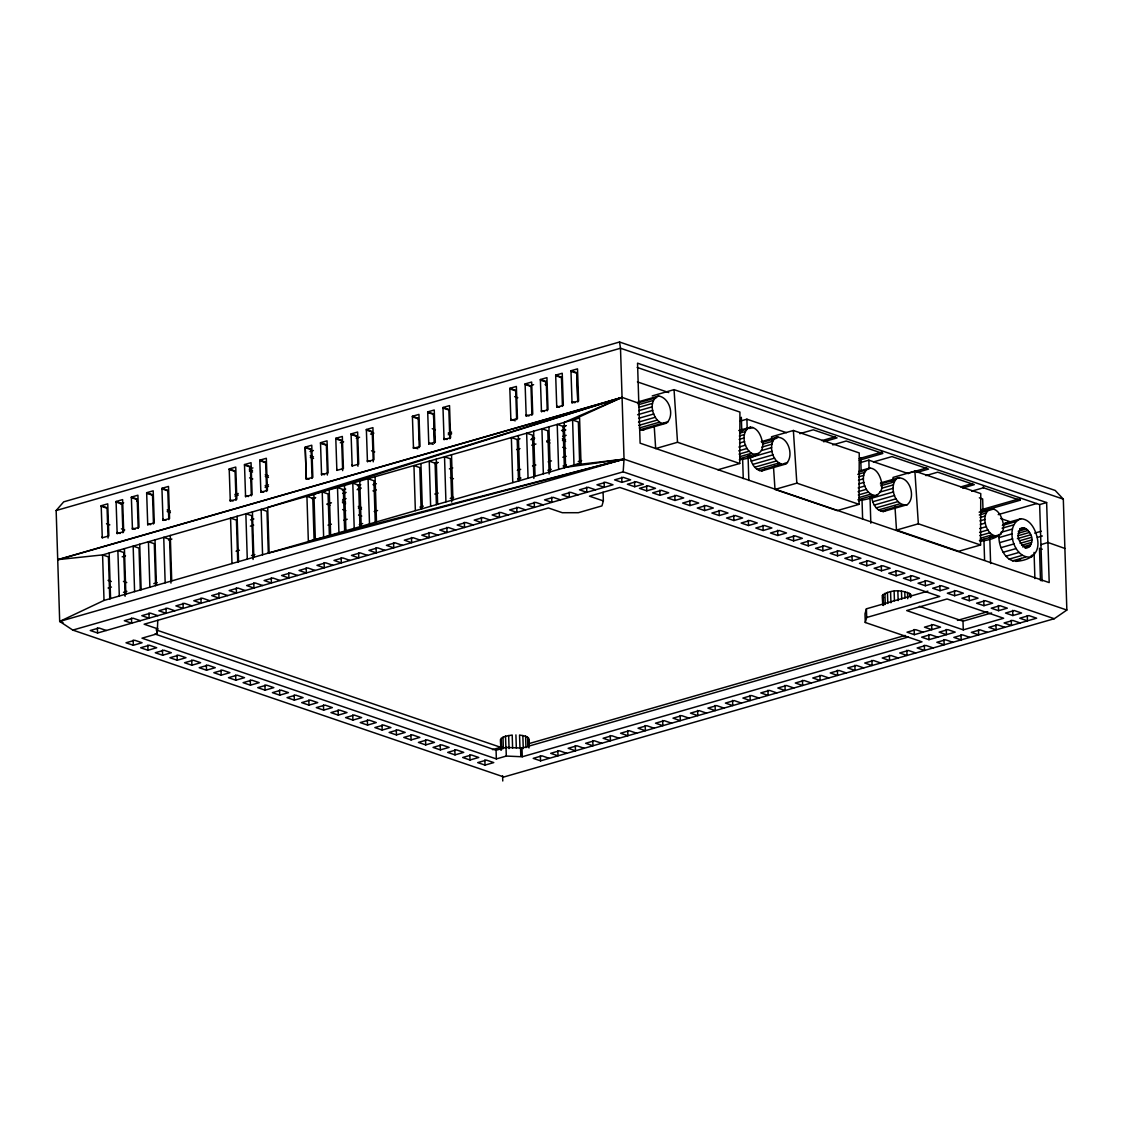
<?xml version="1.0" encoding="UTF-8"?>
<svg xmlns="http://www.w3.org/2000/svg" width="1123" height="1123" viewBox="0 0 1123 1123"><rect width="100%" height="100%" fill="white"/><g stroke="black" fill="none" stroke-linecap="round" stroke-linejoin="round"><path stroke-width="1.5" d="M717.892 469.765L739.734 463.49L739.931 412.085L674.053 389.639L652.224 395.914M773.536 467.336L774.996 489.417L837.211 510.614L859.053 504.339L859.235 452.934L793.371 430.488L771.529 436.777L771.754 440.174M894.947 506.291L896.505 530.07L958.719 551.267L980.561 544.992L980.758 493.587L914.88 471.141L893.052 477.415L893.262 480.812M661.882 423.455C652.421 419.328 647.353 400.321 658.682 396.012C669.757 397.795 674.951 415.875 666.402 423.189L642.398 430.081L640.054 429.73L661.882 423.455L666.402 423.189M758.264 454.352C745.321 457.173 737.979 431.499 750.543 427.161C757.211 427.638 760.72 434.783 762.04 440.567C766.504 454.871 749.967 458.395 739.299 459.784M785.721 464.052C773.298 466.382 766.7 444.722 775.825 437.465C788.248 435.134 794.845 456.794 785.721 464.052L761.717 470.93C754.235 470.214 750.557 461.75 749.925 455.124M877.568 495.201C864.64 498.036 857.284 472.348 869.848 468.024C876.516 468.502 880.025 475.647 881.358 481.416C885.808 495.72 869.272 499.244 858.604 500.633M907.23 504.704C894.806 507.02 888.223 485.361 897.347 478.117C909.77 475.787 916.354 497.447 907.23 504.704L883.225 511.583C875.758 510.867 872.08 502.388 871.434 495.776M999.091 535.853C986.148 538.675 978.807 513 991.37 508.663C998.038 509.14 1001.548 516.285 1002.867 522.069C1007.331 536.373 990.795 539.896 980.126 541.286M1021.312 558.44C1008.187 568.336 997.084 545.75 999.217 534.408M1031.869 556.783C1013.746 560.742 1003.457 524.778 1021.06 518.728C1030.395 519.388 1035.308 529.396 1037.161 537.482C1040.895 553.12 1031.054 560.279 1015.725 561.388M1031.56 542.437C1034.802 534.674 1021.86 520.553 1018.673 533.046C1015.445 540.823 1028.387 554.93 1031.56 542.437L1021.607 545.301M72.798 630.087L623.181 471.828L624.037 459.153L620.5 348.242L619.545 342.01L63.702 501.841L56.15 510.53L59.687 621.426L72.798 630.087L503.904 776.976L1054.272 618.717L1066.85 610.042L1063.313 499.131L1055.213 490.47L619.545 342.01M927.851 591.147L866.409 608.82L864.991 613.818L865.271 622.493L921.997 641.823L522.265 756.762L506.305 756.06L496.352 758.923L141.989 638.173L157.192 633.807L157.782 620.289M547.238 410.821L546.241 381.525L545.511 384.824L546.241 381.525L540.388 379.532L541.468 411.608L548.024 409.727L546.943 377.651L540.388 379.532M545.469 384.936L546.241 381.525M603.093 492.239L603.36 500.914L601.942 505.911L578.359 512.706L562.314 512.72L548.403 507.975L144.137 624.22L158.048 628.964M865.271 622.493L866.689 617.482L866.409 608.82M882.706 605.058L882.397 595.499C889.655 589.519 902.724 589.407 910.627 594.334L909.981 596.622M765.704 468.824L761.717 470.93M887.212 509.477L883.225 511.583M1021.06 518.728L1004.917 523.332L1002.362 525.438L1015.459 521.676M512.607 748.157L512.2 735.046L505.518 736.197L501.279 738.176L501.644 749.659M63 622.563L59.687 621.426L104.018 600.426L580.998 462.985L579.58 418.009L102.586 554.902L57.736 559.647L622.1 397.374L638.805 403.269L637.541 363.164L1046.636 502.557L1047.899 542.662M59.687 621.426L624.037 459.153L574.007 464.992L572.59 420.016L622.1 397.374L267.695 507.428L269.127 552.951L624.037 459.153L1066.85 610.042M530.365 385.891L533.607 384.656M306.93 496.352L622.1 397.374L564.209 422.374L565.627 467.35L624.037 459.153L308.348 541.328L306.93 496.352L312.784 498.345L315.577 497.545M120.315 503.806L123.67 502.781M56.15 510.53L620.5 348.242L1063.313 499.131M101.196 505.729L107.752 503.834L108.833 535.91L102.277 537.791L101.196 505.729L107.05 507.722L108.075 538.043M116.076 501.49L122.618 499.609L123.698 531.684L117.157 533.565L116.076 501.49L121.93 503.497L122.912 532.793M131.363 497.096L137.918 495.215L138.985 527.291L132.444 529.172L131.363 497.096L137.217 499.089L138.199 528.386M146.65 492.702L153.205 490.821L154.286 522.897L147.731 524.778L146.65 492.702L152.503 494.696L153.486 523.992M161.937 488.308L168.492 486.427L169.573 518.489L163.017 520.384L161.937 488.308L167.79 490.302L168.773 519.598M229.204 468.965L235.76 467.084L236.841 499.145L230.285 501.04L229.204 468.965L235.058 470.958L236.055 500.254M244.491 464.571L251.047 462.69L252.128 494.752L245.572 496.647L244.491 464.571L250.345 466.564L251.341 495.861M259.778 460.177L266.333 458.282L267.414 490.358L260.859 492.239L259.778 460.177L265.632 462.171L266.628 491.467M305.203 447.108L311.759 445.227L312.84 477.303L306.284 479.184L305.203 447.108L311.071 449.102L312.054 478.398M320.504 442.715L327.046 440.834L328.127 472.895L321.571 474.79L320.504 442.715L326.358 444.708L327.369 475.029M335.791 438.321L342.333 436.44L343.413 468.502L336.858 470.383L335.791 438.321L341.645 440.314L342.655 470.635M351.078 433.927L357.633 432.032L358.7 464.108L352.159 465.989L351.078 433.927L356.932 435.921L357.956 466.242M366.365 429.519L372.92 427.638L373.987 459.714L367.446 461.595L366.365 429.519L372.218 431.527L373.243 461.834M412.408 416.282L418.949 414.401L420.03 446.477L413.489 448.358L412.408 416.282L418.261 418.275L419.244 447.572M427.695 411.888L434.25 410.007L435.317 442.083L428.775 443.964L427.695 411.888L433.548 413.882L434.503 442.448M442.981 407.495L449.537 405.614L450.604 437.675L444.062 439.57L442.981 407.495L448.835 409.488L449.818 438.784M509.814 388.333L516.369 386.438L517.45 418.514L510.895 420.395L509.814 388.333L515.668 390.327L516.65 419.623M525.101 383.926L531.656 382.045L532.737 414.12L526.182 416.001L525.101 383.926L530.954 385.933L531.937 415.229M555.674 375.138L562.23 373.257L563.311 405.333L556.755 407.214L555.674 375.138L561.444 377.103L562.441 406.4M570.961 370.744L577.517 368.863L578.598 400.925L572.042 402.82L570.961 370.744L576.815 372.738L577.784 401.304M249.559 468.881L252.914 467.912M310.032 451.488L313.401 450.52M340.283 442.785L343.638 441.816M356.244 438.195L359.599 437.24M370.52 434.096L373.875 433.127M234.861 494.457L238.216 493.488M265.098 485.754L268.467 484.799M448.231 433.099L451.586 432.13M234.918 496.085L238.273 495.117M265.154 487.382L268.509 486.413M448.274 434.727L451.643 433.759M57.694 559.844L622.058 397.556M638.032 401.922L658.682 396.012M637.892 402.946L656 397.809M430.642 506.164L429.239 461.188L435.092 463.181L437.886 462.367M512.762 482.553L511.358 437.563L517.212 439.556L520.005 438.756M558.636 469.358L557.219 424.382L563.072 426.375L565.866 425.575M638.201 404.771L653.319 400.434M168.562 540.023L171.903 539.054M312.138 498.738L315.493 497.77M342.333 490.049L345.687 489.081M357.437 485.712L360.792 484.743M434.601 463.518L437.956 462.55M562.749 426.67L566.104 425.701M639.071 407.256L652.519 403.382M122.168 556.811L125.509 555.843M250.513 519.907L253.868 518.938M342.796 493.362L346.151 492.407M357.886 489.024L361.241 488.056M372.99 484.687L376.345 483.718M531.347 439.149L534.702 438.181M561.528 430.474L564.883 429.505M357.1 489.684L360.455 488.716M530.982 439.683L534.337 438.728M562.426 430.881L565.795 429.912M638.875 410.653L652.309 406.793M250.331 526.14L253.686 525.171M331.453 502.809L326.765 504.157L329.951 505.238M342.726 499.567L346.095 498.598M372.962 490.877L376.331 489.909M449.411 468.895L452.766 467.926M516.608 449.565L519.977 448.596M531.726 445.213L535.938 444.006M546.733 440.904L549.849 440.005M562.805 436.286L566.174 435.317M637.611 414.752L652.73 410.4M638.636 418.332L653.754 413.98M638.496 422.108L655.299 417.279M638.776 425.392L657.25 420.072M639.338 427.975L659.51 422.178M663.188 423.132L668.227 421.686M108.075 588.017L111.444 587.048M236.069 551.211L239.438 550.242M343.863 520.216L347.232 519.247M374.184 511.498L377.553 510.53M434.812 494.064L438.181 493.095M517.338 470.326L520.707 469.358M532.499 465.975L535.868 465.006M562.82 457.258L566.189 456.289M328.028 525.143L331.397 524.174M548.122 461.862L551.477 460.893M123.502 592.326L126.871 591.358M153.823 583.609L157.192 582.64M251.51 555.52L254.879 554.551M359.29 524.525L362.659 523.557M419.932 507.091L423.301 506.122M450.239 498.373L453.608 497.405M517.619 479.002L520.988 478.033M547.926 470.284L551.295 469.316M563.086 465.933L566.455 464.964M578.247 461.567L581.616 460.598M740.352 421.083L746.893 419.188L786.493 432.678M739.734 463.49L677.52 442.28L655.678 448.568L654.232 426.487M738.78 430.544L750.543 427.161M739.832 431.204L746.542 429.281M749.532 428.481L752.887 427.512M740.141 433.029L745.181 431.583M739.327 435.991L744.367 434.545M739.131 439.388L744.17 437.942M739.552 443.009L744.591 441.55M738.892 447.066L745.616 445.129M761.197 441.69L777.986 436.861M106.32 630.48L98.992 627.996L90.261 630.508L97.575 632.993L613.004 484.785L605.69 482.286L596.959 484.799L604.272 487.298L604.104 482.09M621.889 482.371L630.621 479.858L623.307 477.359L614.576 479.872L621.889 482.371L621.721 477.163M762.236 442.35L776.99 438.181M738.752 450.856L747.146 448.442M762.559 444.189L772.638 441.283M799.829 433.66L813.277 429.8L837.056 437.9L823.622 441.76M761.745 447.136L771.824 444.245M739.032 454.127L749.111 451.235M634.706 486.722L643.437 484.21L636.109 481.725L627.378 484.238L634.706 486.722L634.537 481.528M739.608 456.724L751.357 453.341M761.548 450.534L771.627 447.642M740.31 458.479L758.404 453.327M750.206 457.538L772.048 451.249M646.778 490.849L655.509 488.337L648.196 485.838L639.45 488.351L646.778 490.849L646.609 485.641M821.882 440.623L835.33 436.763M751.217 461.118L773.059 454.829M752.761 464.417L774.603 458.128M133.328 645.262L142.074 642.749L134.746 640.264L126.015 642.777L133.328 645.262L133.174 640.068M754.726 467.21L776.569 460.935M832.719 444.89L846.209 441.016L882.804 453.481L859.277 460.248M659.945 495.327L668.69 492.815L661.363 490.33L652.631 492.843L659.945 495.327L659.791 490.133M756.972 469.316L778.815 463.041M759.359 470.593L781.201 464.304M772.427 466.887L780.822 464.473M784.177 463.504L787.546 462.55M147.969 650.259L156.701 647.746L149.387 645.248L140.656 647.76L147.969 650.259L147.801 645.051M674.951 500.451L683.696 497.938L676.369 495.44L667.638 497.952L674.951 500.451L674.797 495.243M162.61 655.242L171.342 652.73L164.028 650.231L155.283 652.744L162.61 655.242L162.442 650.035M689.957 505.561L698.688 503.048L691.375 500.549L682.644 503.062L689.957 505.561L689.789 500.353M859.235 458.619L882.748 451.867M860.597 462.536L868.851 460.163L908.437 473.653M177.252 660.226L185.983 657.713L178.669 655.228L169.924 657.741L177.252 660.226L177.083 655.032M774.996 489.417L796.839 483.143L859.053 504.339M704.598 510.544L713.33 508.031L706.016 505.547L697.285 508.045L704.598 510.544L704.43 505.35M873.413 461.932L891.957 456.598L928.553 469.077L916.789 472.46M859.292 471.042L869.848 468.024M859.137 472.067L865.861 470.13M191.879 665.223L200.624 662.71L193.296 660.212L184.565 662.724L191.879 665.223L191.724 660.015M857.775 474.369L864.499 472.446M719.239 515.527L727.971 513.029L720.657 510.53L711.912 513.043L719.239 515.527L719.071 510.333M858.646 476.84L863.685 475.394M858.435 480.251L863.475 478.791M206.52 670.206L215.265 667.694L207.937 665.195L199.206 667.708L206.52 670.206L206.365 665.013M858.856 483.859L863.91 482.413M733.88 520.525L742.612 518.012L735.284 515.513L726.553 518.026L733.88 520.525L733.712 515.317M908.339 473.246L926.812 467.926M858.197 487.915L864.921 485.992M880.544 482.946L899.509 477.514M880.404 483.971L895.522 479.619M890.104 481.234L895.143 479.788M858.056 491.706L866.465 489.291M221.161 675.19L229.892 672.677L222.579 670.192L213.847 672.705L221.161 675.19L220.992 669.996M880.713 485.796L894.147 481.935M748.508 525.508L757.253 522.995L749.925 520.51L741.194 523.009L748.508 525.508L748.353 520.314M881.583 488.266L893.346 484.883M858.337 494.99L868.43 492.085M925.899 475.591L937.705 472.193L974.301 484.659L962.537 488.042M858.913 497.573L870.676 494.19M879.702 492.155L893.136 488.294M857.93 499.805L873.062 495.468M235.802 680.187L244.533 677.674L237.22 675.176L228.474 677.688L235.802 680.187L235.633 674.979M871.715 498.177L893.557 491.902M763.149 530.491L771.88 527.992L764.566 525.494L755.835 528.007L763.149 530.491L762.98 525.297M872.739 501.756L894.582 495.482M874.284 505.055L896.126 498.78M250.443 685.17L259.174 682.658L251.861 680.159L243.115 682.672L250.443 685.17L250.275 679.976M777.79 535.489L786.521 532.976L779.208 530.477L770.476 532.99L777.79 535.489L777.621 530.281M876.249 507.863L898.077 501.574M878.495 509.968L900.337 503.68M960.797 486.905L972.56 483.522M880.881 511.232L902.71 504.957M265.084 690.154L273.815 687.641L266.488 685.156L257.757 687.669L265.084 690.154L264.916 684.96M793.624 540.851L802.369 538.338L795.042 535.839L786.311 538.352L793.624 540.851L793.47 535.643M971.648 491.172L983.439 487.775L1020.035 500.254L1019.993 498.626M279.711 695.151L288.457 692.638L281.129 690.14L272.398 692.652L279.711 695.151L279.557 689.943M808.265 545.834L816.997 543.321L809.683 540.837L800.952 543.35L808.265 545.834L808.097 540.64M294.352 700.134L303.084 697.622L295.77 695.137L287.039 697.636L294.352 700.134L294.184 694.94M822.906 550.832L831.638 548.319L824.324 545.82L815.579 548.333L822.906 550.832L822.738 545.624M896.505 530.07L918.347 523.795L980.561 544.992M981.348 509.73L1018.308 499.103M981.404 511.358L1020.035 500.254M979.13 512.172L991.37 508.663M308.993 705.118L317.725 702.619L310.411 700.12L301.68 702.633L308.993 705.118L308.825 699.924M980.66 512.706L987.37 510.783M988.675 510.46L993.715 509.014M837.547 555.815L846.279 553.302L838.965 550.803L830.22 553.316L837.547 555.815L837.379 550.607M979.284 515.022L986.008 513.085M980.154 517.492L985.194 516.047M998.193 514.615L1036.894 503.483M979.958 520.89L984.997 519.444M323.635 710.115L332.366 707.602L325.052 705.104L316.307 707.616L323.635 710.115L323.466 704.907M637.176 367.432L1039.645 504.578L1046.636 502.557M852.175 560.798L860.92 558.285L853.592 555.801L844.861 558.313L852.175 560.798L852.02 555.604M980.379 524.511L985.418 523.051M979.719 528.568L986.429 526.631M338.276 715.098L347.007 712.586L339.679 710.101L330.948 712.6L338.276 715.098L338.107 709.904M979.579 532.358L987.973 529.944M866.816 565.795L875.561 563.283L868.233 560.784L859.502 563.297L866.816 565.795L866.661 560.588M1002.081 528.203L1013.55 524.904M979.86 535.629L989.939 532.737M980.435 538.226L992.185 534.843M1000.944 532.344L1012.413 529.045M352.903 720.082L361.648 717.583L354.321 715.084L345.589 717.597L352.903 720.082L352.748 714.888M979.453 540.458L994.571 536.106M1019.796 528.694L1023.123 527.74M989.152 537.735L1000.916 534.351M1019.838 529.424L1024.822 527.992M881.457 570.779L890.188 568.266L882.875 565.767L874.143 568.28L881.457 570.779L881.288 565.571M1018.238 531.291L1026.534 528.905M999.035 537.58L1012.132 533.804M1018.196 533.285L1028.149 530.421M1017.943 535.769L1029.566 532.428M999.624 542.634L1012.721 538.872M367.544 725.079L376.275 722.566L368.962 720.068L360.23 722.58L367.544 725.079L367.375 719.871M1034.662 533.13L1041.302 531.221M1017.396 538.633L1030.675 534.815M896.098 575.762L904.829 573.249L897.516 570.765L888.77 573.277L896.098 575.762L895.929 570.568M1019.782 540.725L1031.405 537.384M1001.042 547.645L1014.153 543.883M1037.371 537.426L1042.355 535.994M1020.091 543.335L1031.714 539.995M382.185 730.062L390.916 727.55L383.603 725.065L374.871 727.564L382.185 730.062L382.017 724.868M1003.204 552.263L1016.315 548.501M1022.674 546.957L1030.984 544.571M1025.018 547.659L1030.002 546.227M910.739 580.759L919.47 578.247L912.157 575.748L903.411 578.261L910.739 580.759L910.571 575.552M1025.355 548.263L1028.682 547.308M1040.909 544.669L1047.941 542.479L1064.871 548.445M1005.955 556.18L1019.052 552.418M396.461 734.933L405.192 732.421L397.879 729.922L389.134 732.435L396.461 734.933L396.293 729.725M1009.1 559.128L1022.211 555.366M925.366 585.743L934.111 583.23L926.784 580.731L918.053 583.244L925.366 585.743L925.212 580.535M1012.441 560.91L1025.538 557.134M1031.153 555.618L1034.423 554.664M411.088 739.917L419.834 737.404L412.506 734.905L403.775 737.418L411.088 739.917L410.934 734.709M940.007 590.726L948.753 588.213L941.425 585.729L932.694 588.241L940.007 590.726L939.853 585.532M866.689 617.482L939.754 596.481L619.812 487.452L589.477 496.184L603.36 500.914M425.729 744.9L434.475 742.387L427.147 739.903L418.416 742.415L425.729 744.9L425.575 739.706M954.648 595.723L963.38 593.211L956.066 590.712L947.335 593.225L954.648 595.723L954.48 590.516M440.37 749.897L449.102 747.385L441.788 744.886L433.057 747.399L440.37 749.897L440.202 744.689M969.289 600.707L978.021 598.194L970.707 595.695L961.962 598.208L969.289 600.707L969.121 595.499M455.012 754.881L463.743 752.368L456.429 749.869L447.684 752.382L455.012 754.881L454.843 749.673M983.93 605.69L992.662 603.177L985.348 600.693L976.603 603.205L983.93 605.69L983.762 600.496M492.52 749.659L501.925 746.963M154.96 634.018L496.071 750.248L506.024 747.399L521.998 748.086L908.282 637.008M470.018 759.99L478.749 757.478L471.435 754.993L462.69 757.492L470.018 759.99L469.849 754.796M527.95 743.903L905.222 635.421M957.428 620.401L987.749 611.684M923.064 632.165L915.75 629.68L907.019 632.193L914.333 634.677L940.541 627.153L933.227 624.655L924.482 627.167L931.809 629.666L931.641 624.458M998.558 610.687L1007.303 608.175L999.975 605.676L991.244 608.189L998.558 610.687L998.403 605.479M919.344 606.322L963.001 621.187L991.595 612.961M485.024 765.1L493.755 762.587L486.441 760.103L477.696 762.615L485.024 765.1L484.855 759.906M937.705 637.162L930.391 634.663L921.646 637.176L928.974 639.675L955.182 632.137L947.854 629.638L939.123 632.151L946.436 634.649L946.282 629.442M1012.834 615.544L1021.579 613.032L1014.251 610.533L1005.52 613.046L1012.834 615.544L1012.679 610.336M963.267 629.863L1003.653 618.254L947.068 598.966L906.682 610.575L963.267 629.863L963.001 621.187M549.273 758.334L541.96 755.835L533.214 758.348L540.542 760.847L1036.627 618.197L1028.935 615.572L1019.768 618.212L1027.447 620.837L1027.292 615.629M642.398 430.081L644.56 429.477M1004.917 523.332L1007.949 522.49M529.003 747.988L528.694 738.148L525.592 736.169L519.542 735.032L519.963 748.157M979.354 497.812L982.653 498.935L983.046 511.19M637.415 381.89L668.761 392.559M570.989 371.292L576.843 373.285L577.812 402.034M1000.551 518.489L1012.034 522.406M555.688 375.686L561.472 377.651M1042.228 549.245L1039.477 548.305L1040.488 580.563M540.402 380.079L546.255 382.073M525.115 384.473L530.968 386.466M574.934 402.736L572.014 401.725L572.042 402.82M509.828 388.867L515.682 390.86M559.605 407.116L556.727 406.133L556.755 407.214M514.643 396.644L517.829 397.739M572.59 420.016L578.359 421.981L579.665 463.504M544.36 411.523L541.44 410.527L541.468 411.608M529.073 415.917L526.14 414.92L526.182 416.001M515.246 420.816L510.853 419.314L510.895 420.395M562.398 438.756L565.585 439.837M562.455 440.384L565.641 441.465M546.761 441.901L549.947 442.981M562.679 447.319L565.852 448.4M442.995 408.042L448.849 410.035M623.181 471.828L1054.272 618.717M427.709 412.436L433.562 414.429L434.531 443.178M1020.147 622.928L1012.834 620.443L1004.102 622.956L1011.416 625.441L1011.247 620.247M412.422 416.83L418.275 418.823M432.229 428.705L435.401 429.786M1004.86 627.322L997.547 624.837L988.816 627.35L996.129 629.835L995.961 624.641M595.541 489.81L588.213 487.312L579.482 489.825L586.796 492.323L586.641 487.115M446.954 439.486L444.02 438.475L444.062 439.57M987.398 632.347L980.07 629.863L971.339 632.375L978.652 634.86L978.498 629.666M433.127 444.371L428.733 442.883L428.775 443.964M578.064 494.836L570.751 492.337L562.005 494.85L569.333 497.349L569.164 492.141M366.379 430.067L372.232 432.06M417.84 448.765L413.446 447.277L413.489 448.358M969.921 637.373L962.608 634.888L953.862 637.401L961.19 639.885L961.021 634.692M560.588 499.861L553.274 497.363L544.543 499.875L551.856 502.374L551.688 497.166M351.092 434.461L356.946 436.454M952.88 642.272L945.566 639.787L936.835 642.3L944.148 644.784L943.98 639.591M543.125 504.887L535.797 502.388L527.066 504.901L534.38 507.399L534.225 502.192M371.531 450.8L374.717 451.881M450.295 477.64L453.467 478.721M335.805 438.854L341.659 440.848M933.227 647.929L925.914 645.43L917.168 647.943L924.496 650.442L924.327 645.234M525.648 509.912L518.335 507.414L509.589 509.926L516.917 512.425L516.748 507.217M320.518 443.262L326.372 445.255M370.337 461.511L367.403 460.514L367.446 461.595M915.75 652.954L908.437 650.456L899.705 652.968L907.019 655.467L906.851 650.259M508.172 514.938L500.858 512.439L492.127 514.952L499.44 517.436L499.272 512.242M311.085 449.649L305.231 447.656L306.284 479.184M310.299 455.77L313.471 456.85M310.341 457.398L313.528 458.479M898.288 657.98L890.96 655.481L882.229 657.994L889.542 660.492L889.388 655.285M490.274 520.075L482.946 517.591L474.215 520.103L481.528 522.588L481.374 517.394M880.811 663.005L873.497 660.506L864.752 663.019L872.08 665.518L871.911 660.31M473.232 524.974L465.919 522.49L457.173 525.003L464.501 527.487L464.332 522.293M324.477 474.692L321.543 473.695L321.571 474.79M259.806 460.711L265.66 462.704M863.769 667.904L856.456 665.406L847.725 667.918L855.038 670.417L854.87 665.209M306.256 478.103L309.176 479.1M455.756 530L448.442 527.515L439.711 530.028L447.024 532.513L446.856 527.319M244.505 465.104L250.373 467.112M249.334 469.302L252.507 470.383M265.239 474.72L268.425 475.801M342.417 501.012L345.589 502.107M358.321 506.445L361.508 507.526M846.307 672.93L838.979 670.431L830.248 672.944L837.561 675.428L837.407 670.234M249.376 470.93L252.563 472.011M265.295 476.349L268.467 477.429M342.459 502.641L345.645 503.722M358.377 508.059L361.55 509.154M437.844 535.152L430.53 532.653L421.799 535.166L429.112 537.664L428.944 532.456M229.218 469.512L235.072 471.506M249.601 477.865L252.773 478.945M342.683 509.575L345.856 510.67M358.588 515.008L361.774 516.089M828.83 677.941L821.517 675.456L812.771 677.969L820.099 680.454L819.93 675.26M420.381 540.177L413.053 537.678L404.322 540.191L411.636 542.69L411.481 537.482M263.751 492.155L260.831 491.158L260.859 492.239M811.353 682.966L804.04 680.482L795.309 682.995L802.622 685.479L802.454 680.285M402.469 545.329L395.156 542.83L386.41 545.343L393.738 547.842L393.569 542.634M248.464 496.548L245.544 495.552L245.572 496.647M793.891 687.992L786.563 685.507L777.832 688.02L785.145 690.505L784.991 685.311M384.992 550.354L377.679 547.856L368.948 550.368L376.261 552.867L376.093 547.659M233.177 500.956L230.243 499.946L230.285 501.04M776.849 692.891L769.536 690.406L760.79 692.905L768.118 695.404L767.95 690.21M367.53 555.38L360.202 552.881L351.471 555.394L358.784 557.892L358.63 552.684M161.951 488.856L167.804 490.849M758.937 698.043L751.624 695.544L742.893 698.057L750.206 700.555L750.038 695.348M350.053 560.405L342.74 557.906L333.994 560.419L341.322 562.918L341.153 557.71M146.664 493.25L152.517 495.243M741.475 703.068L734.147 700.57L725.416 703.082L732.729 705.581L732.575 700.373M333.012 565.304L325.698 562.805L316.967 565.318L324.28 567.803L324.112 562.609M131.377 497.643L137.231 499.637M167.173 509.912L170.359 511.007M167.229 511.541L170.415 512.635M723.998 708.094L716.685 705.595L707.939 708.108L715.267 710.606L715.098 705.398M116.09 502.037L121.944 504.03M315.114 570.442L307.786 567.957L299.055 570.47L306.368 572.955L306.214 567.761M165.909 520.3L162.975 519.289L163.017 520.384M101.21 506.262L107.078 508.256M706.521 713.119L699.208 710.62L690.477 713.133L697.79 715.632L697.622 710.424M150.622 524.694L147.689 523.697L147.731 524.778M297.637 575.467L290.31 572.983L281.578 575.495L288.906 577.98L288.737 572.786M135.336 529.087L132.402 528.091L132.444 529.172M689.059 718.144L681.731 715.646L673 718.159L680.313 720.657L680.159 715.449M280.16 580.493L272.847 578.008L264.102 580.521L271.429 583.005L271.261 577.812M106.517 523.739L109.829 524.862M121.424 528.821L124.737 529.944M120.049 533.481L117.115 532.484L117.157 533.565M671.582 723.17L664.255 720.671L655.523 723.184L662.851 725.683L662.682 720.475M262.684 585.518L255.37 583.019L246.639 585.532L253.952 588.031L253.784 582.823M654.105 728.195L646.792 725.697L638.046 728.209L645.374 730.694L645.206 725.5M245.221 590.544L237.894 588.045L229.162 590.558L236.476 593.056L236.321 587.848M636.643 733.207L629.315 730.722L620.584 733.235L627.897 735.719L627.743 730.526M227.744 595.569L220.431 593.07L211.686 595.583L219.013 598.082L218.845 592.874M619.166 738.232L611.838 735.747L603.107 738.26L610.421 740.745L610.266 735.551M209.833 600.721L202.519 598.222L193.788 600.735L201.101 603.233L200.933 598.026M601.689 743.258L594.376 740.773L585.63 743.286L592.958 745.77L592.79 740.576M123.432 581.433L126.745 582.556M191.921 605.873L184.607 603.374L175.876 605.887L183.189 608.385L183.035 603.177M108.033 580.366L111.345 581.503M584.213 748.283L576.899 745.784L568.168 748.297L575.481 750.796L575.313 745.588M174.893 610.772L167.58 608.273L158.834 610.786L166.162 613.284L165.993 608.076M566.75 753.308L559.422 750.81L550.691 753.322L558.005 755.821L557.85 750.613M157.852 615.671L150.538 613.172L141.807 615.685L149.12 618.183L148.952 612.976M140.389 620.682L133.061 618.197L124.33 620.71L131.644 623.195L131.489 618.001M156.041 629.877L501.097 747.455M882.397 595.499L883.675 597.717M914.88 471.141L918.347 523.795M793.371 430.488L796.839 483.143M674.053 389.639L677.52 442.28M1047.941 542.479L1049.205 582.584L640.11 443.178L638.847 403.073M1039.645 504.578L1042.102 581.096M1034.072 552.39L1034.901 578.612M989.784 537.313L990.612 563.535M983.397 486.147L983.439 487.775M983.916 539.208L984.59 560.223M928.805 634.467L928.974 639.675M914.164 629.484L914.333 634.677M910.627 594.334L910.725 597.506M909.504 593.267L909.616 596.439M907.51 592.354L907.721 598.713M904.773 591.653L904.97 598.012M901.474 591.217L901.727 599.163M897.853 591.063L898.147 600.608M894.133 591.217L894.427 600.763M890.581 591.667L890.932 602.798M887.451 592.368L887.802 603.514M884.924 593.295L885.275 604.427M883.211 594.362L883.562 605.494M882.566 596.65L882.818 604.609M868.851 460.163L869.118 468.909M870.002 496.928L870.83 523.192M860.709 457.973L861.102 470.228M862.029 500.002L862.632 519.261M746.893 419.188L747.174 427.947M748.058 455.966L748.83 480.476M741.334 417.293L741.784 431.302M742.654 459.307L743.258 478.566M563.072 426.375L564.378 467.898M548.922 426.768L550.326 471.744M549.147 474.018L547.785 430.769L541.932 428.775L543.35 473.752M533.636 431.162L535.039 476.138M533.86 478.412L532.499 435.163L526.645 433.169L528.063 478.145M540.374 755.639L540.542 760.847M528.863 739.299L529.059 745.854M518.349 435.556L519.752 480.532M527.585 737.081L527.894 746.921M517.212 439.556L518.517 481.079M525.592 736.169L525.943 747.651M522.841 735.467L523.262 748.592M521.998 748.086L522.265 756.762M520.539 747.595L520.805 756.256M515.92 734.891L516.327 748.002M508.649 735.495L509.07 748.606M506.024 747.399L506.305 756.06M505.518 736.197L505.883 747.665M503.006 737.109L503.357 748.592M502.599 775.782L502.767 780.99M500.633 740.478L500.942 750.304M500.479 739.327L500.788 749.167M496.071 750.248L496.352 758.923M451.516 454.773L452.92 499.749M451.741 502.037L450.379 458.774L444.526 456.78L445.929 501.77M436.229 459.167L437.633 504.157M435.092 463.181L436.398 504.69M420.928 463.574L422.346 508.551M418.949 435.542L419.09 439.612M421.111 509.098L419.805 467.575L413.952 465.582L415.356 510.558M375.068 476.756L376.486 521.732M375.236 522.279L373.931 480.756L368.077 478.763L369.495 523.753M359.781 481.149L361.199 526.14M359.95 526.673L358.644 485.164L352.79 483.157L354.208 528.147M352.117 464.908L352.159 465.989M344.494 485.543L345.912 530.533M344.663 531.067L343.357 489.558L337.504 487.564L338.921 532.541M336.83 469.302L336.858 470.383M329.207 489.951L330.625 534.927M329.376 535.474L328.07 493.952L322.217 491.958L323.635 536.934M313.921 494.345L315.324 539.321M312.784 498.345L314.089 539.868M268.327 553.33L266.993 511.302L261.14 509.309L262.571 554.832M252.408 511.821L253.84 557.345M253.082 559.479L251.706 515.696L245.853 513.702L247.285 559.226M237.121 516.215L238.553 561.739M237.739 562.118L236.42 520.103L230.566 518.096L231.998 563.62M170.289 535.432L171.721 580.956M170.963 583.09L169.587 539.321L163.733 537.313L165.165 582.837M155.002 539.826L156.434 585.35M155.62 585.729L154.3 543.714L148.447 541.721L149.878 587.245M157.038 628.599L157.192 633.807M139.715 544.234L141.147 589.757M140.333 590.122L139.013 548.108L133.16 546.115L134.592 591.639M136.95 499.623L136.992 501.237M124.428 548.628L125.86 594.151M125.102 596.271L123.727 552.502L117.873 550.509L119.305 596.032M109.142 553.021L110.573 598.545M109.759 598.924L108.44 556.896L102.586 554.902L104.018 600.426M102.249 536.71L102.277 537.791M97.42 627.799L97.575 632.993"/></g></svg>
